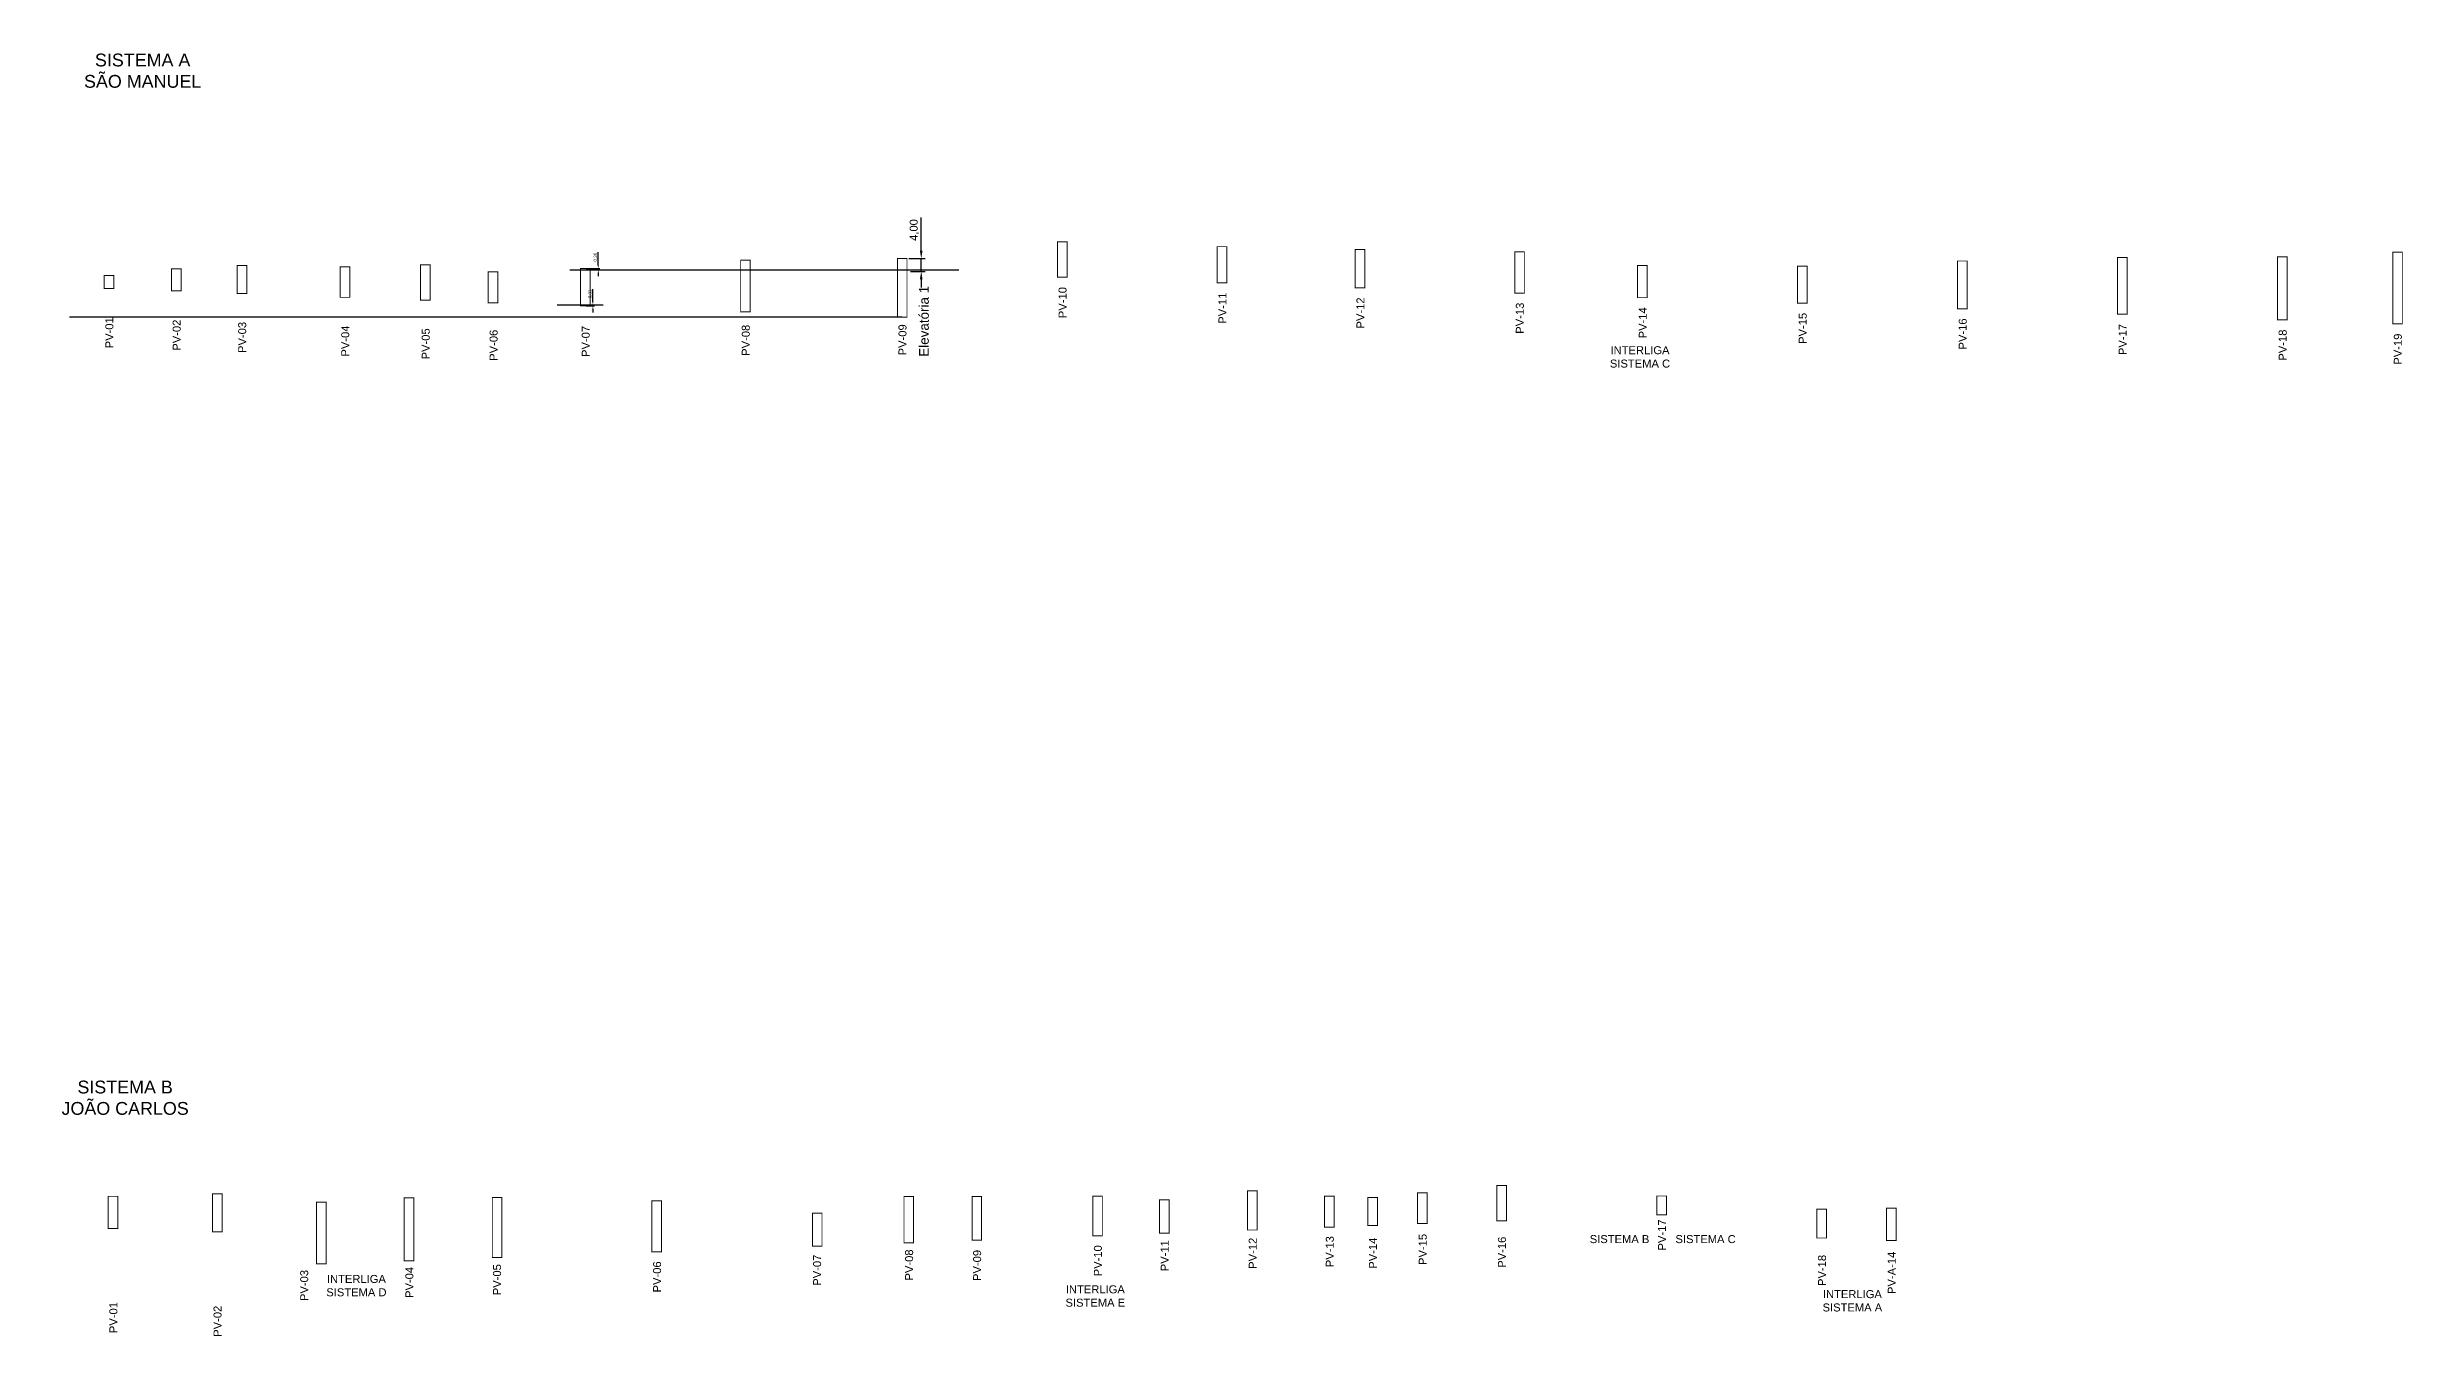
# Model space of a CAD drawing. Extents: x -160 to 364724, y -100 to 7353297.
# Drawn here: x 360190 to 360927, y 7352893 to 7353297 of the extents above; entities that cross this region are included whole.
import ezdxf

# ---------------------------------------------------------------- set-up
doc = ezdxf.new("R2010")
doc.units = 0
doc.header["$LTSCALE"] = 5
for name, color, linetype in [('LIN - PV PERFIL', 4, 'Continuous'), ('LIN-ARQ-COTA_EXTERNA', 7, 'Continuous'), ('LIN-ARQ-TEXTO_MENOR', 1, 'Continuous'), ('P_Perfil_Texto_Quadro', 2, 'Continuous')]:
    doc.layers.add(name, color=color, linetype=linetype)
doc.styles.add('CARIMBO', font='arial.ttf', dxfattribs={"height": 2})
doc.styles.get("Standard").update_dxf_attribs({"font": 'arial.ttf'})
doc.dimstyles.new('ISO-25', dxfattribs={"dimtxt": 2.5, "dimasz": 2.5, "dimexe": 1.25, "dimexo": 0.625, "dimtad": 1, "dimtxsty": 'Standard', "dimcen": 2.5, "dimadec": 0, "dimazin": 0, "dimtfac": 1, "dimtmove": 0, "dimatfit": 3, "dimfxl": 1, "dimarcsym": 0})

# ---------------------------------------------------------------- blocks, each defined once
blk = doc.blocks.new('*D223')
at = {"layer": 'Defpoints', "color": 0, "transparency": 16777216}
for p in [(360458.24, 7353231.21), (360462.69, 7353231.21), (360458.75, 7353227.21)]:
    blk.add_point(p, dxfattribs=at)
at = {"layer": 'LIN-ARQ-COTA_EXTERNA', "color": 0, "lineweight": -2, "transparency": 16777216}
for p, q in [((360462.69, 7353233.71), (360462.69, 7353244.04)), ((360458.86, 7353231.21), (360463.94, 7353231.21)), ((360462.69, 7353227.21), (360462.69, 7353231.21)), ((360459.37, 7353227.21), (360463.94, 7353227.21)), ((360462.69, 7353224.71), (360462.69, 7353222.21))]:
    blk.add_line(p, q, dxfattribs=at)
at = {"layer": 'LIN-ARQ-COTA_EXTERNA', "color": 0, "transparency": 16777216}
for points in [[(360462.27, 7353233.71), (360463.1, 7353233.71), (360462.69, 7353231.21)], [(360462.27, 7353224.71), (360463.1, 7353224.71), (360462.69, 7353227.21)]]:
    blk.add_solid(points, dxfattribs=at)
at = {"layer": 'LIN-ARQ-COTA_EXTERNA', "color": 0, "transparency": 16777216, "insert": (360460.56, 7353240.13), "char_height": 2.5, "attachment_point": 5, "rotation": 90}
blk.add_mtext('4,00', dxfattribs=at)
blk = doc.blocks.new('*D232')
at = {"layer": 'Defpoints', "color": 0, "transparency": 16777216}
for p in [(360357.77, 7353228.09), (360361.78, 7353228.09), (360357.77, 7353227.73)]:
    blk.add_point(p, dxfattribs=at)
at = {"layer": 'LIN-ARQ-COTA_EXTERNA', "color": 0, "lineweight": -2, "transparency": 16777216}
for p, q in [((360358.02, 7353228.09), (360362.28, 7353228.09)), ((360361.78, 7353229.09), (360361.78, 7353233.19)), ((360361.78, 7353227.73), (360361.78, 7353228.09)), ((360358.02, 7353227.73), (360362.28, 7353227.73)), ((360361.78, 7353226.73), (360361.78, 7353225.73))]:
    blk.add_line(p, q, dxfattribs=at)
at = {"layer": 'LIN-ARQ-COTA_EXTERNA', "color": 0, "transparency": 16777216}
for points in [[(360361.61, 7353229.09), (360361.95, 7353229.09), (360361.78, 7353228.09)], [(360361.61, 7353226.73), (360361.95, 7353226.73), (360361.78, 7353227.73)]]:
    blk.add_solid(points, dxfattribs=at)
at = {"layer": 'LIN-ARQ-COTA_EXTERNA', "color": 0, "transparency": 16777216, "insert": (360360.93, 7353231.64), "char_height": 1, "attachment_point": 5, "rotation": 90}
blk.add_mtext('0,36', dxfattribs=at)
blk = doc.blocks.new('*D233')
at = {"layer": 'Defpoints', "color": 0, "transparency": 16777216}
for p in [(360357.77, 7353216.72), (360357.77, 7353216.41), (360360.1, 7353216.72)]:
    blk.add_point(p, dxfattribs=at)
at = {"layer": 'LIN-ARQ-COTA_EXTERNA', "color": 0, "lineweight": -2, "transparency": 16777216}
for p, q in [((360360.1, 7353217.72), (360360.1, 7353221.62)), ((360358.02, 7353216.72), (360360.6, 7353216.72)), ((360358.02, 7353216.41), (360360.6, 7353216.41)), ((360360.1, 7353216.41), (360360.1, 7353216.72)), ((360360.1, 7353215.41), (360360.1, 7353214.41))]:
    blk.add_line(p, q, dxfattribs=at)
at = {"layer": 'LIN-ARQ-COTA_EXTERNA', "color": 0, "transparency": 16777216}
for points in [[(360359.93, 7353217.72), (360360.27, 7353217.72), (360360.1, 7353216.72)], [(360359.93, 7353215.41), (360360.27, 7353215.41), (360360.1, 7353216.41)]]:
    blk.add_solid(points, dxfattribs=at)
at = {"layer": 'LIN-ARQ-COTA_EXTERNA', "color": 0, "transparency": 16777216, "insert": (360359.25, 7353220.17), "char_height": 1, "attachment_point": 5, "rotation": 90}
blk.add_mtext('0,31', dxfattribs=at)

msp = doc.modelspace()

# ---------------------------------------------------------------- linework, layer by layer
at = {"layer": 'LIN - PV PERFIL', "color": 4, "const_width": 0.3}
for points in [[(360228.459, 7353221.109), (360231.459, 7353221.109), (360231.459, 7353228.052), (360228.459, 7353228.052)], [(360248.939, 7353220.309), (360251.939, 7353220.309), (360251.939, 7353229.039), (360248.939, 7353229.039)], [(360281.139, 7353219.109), (360284.139, 7353219.109), (360284.143, 7353228.628), (360281.143, 7353228.628)], [(360306.269, 7353218.209), (360309.269, 7353218.209), (360309.269, 7353229.298), (360306.269, 7353229.298)], [(360356.269, 7353216.409), (360359.269, 7353216.409), (360359.274, 7353228.092), (360356.274, 7353228.092)], [(360207.429, 7353221.909), (360210.429, 7353221.909), (360210.429, 7353225.91), (360207.429, 7353225.91)], [(360327.429, 7353217.409), (360330.429, 7353217.409), (360330.429, 7353227.077), (360327.429, 7353227.077)], [(360208.69, 7352928.369), (360211.69, 7352928.369), (360211.69, 7352938.386), (360208.69, 7352938.386)], [(360241.23, 7352927.269), (360244.23, 7352927.269), (360244.23, 7352939.121), (360241.23, 7352939.121)], [(360742.53, 7352925.369), (360745.53, 7352925.369), (360745.53, 7352934.418), (360742.53, 7352934.418)]]:
    msp.add_lwpolyline(points, close=True, dxfattribs=at)
at = {"layer": 'LIN-ARQ-COTA_EXTERNA'}
msp.add_line((360348.929, 7353216.716), (360363.332, 7353216.716), dxfattribs=at)

# ---------------------------------------------------------------- texts
at = {"layer": 'LIN-ARQ-TEXTO_MENOR', "color": 7, "char_height": 2.5, "attachment_point": 5, "rotation": 90, "bg_fill": 3, "box_fill_scale": 1.5, "bg_fill_color": 256, "bg_fill_transparency": 0}
for s, insert in [('PV-10', (360506.863, 7353217.465)), ('PV-11', (360556.813, 7353215.726)), ('PV-01', (360209.043, 7353208.037)), ('PV-02', (360230.073, 7353207.301)), ('PV-12', (360599.923, 7353214.224)), ('PV-13', (360649.733, 7353212.59)), ('PV-14', (360688.123, 7353211.153)), ('PV-15', (360738.113, 7353209.412)), ('PV-16', (360788.103, 7353207.671)), ('PV-03', (360250.553, 7353206.584)), ('PV-04', (360282.753, 7353205.457)), ('PV-05', (360307.883, 7353204.577)), ('PV-06', (360329.1, 7353204.137)), ('PV-07', (360357.883, 7353205.341)), ('PV-08', (360407.883, 7353205.688)), ('PV-09', (360456.853, 7353205.841)), ('PV-17', (360838.073, 7353205.931)), ('PV-18', (360888.073, 7353204.19)), ('PV-19', (360924.057, 7353202.937)), ('PV-11', (360538.763, 7352919.84)), ('PV-12', (360566.263, 7352920.611)), ('PV-13', (360590.353, 7352921.099)), ('PV-14', (360603.823, 7352920.629)), ('PV-15', (360619.393, 7352921.803)), ('PV-16', (360644.143, 7352920.939)), ('PV-17', (360694.143, 7352926.325)), ('PV-05', (360330.173, 7352912.351)), ('PV-06', (360380.173, 7352913.234)), ('PV-07', (360430.173, 7352915.324)), ('PV-08', (360458.923, 7352916.95)), ('PV-09', (360480.173, 7352916.809)), ('PV-10', (360517.893, 7352918.274)), ('PV-18', (360744.143, 7352915.245)), ('PV-A-14', (360765.908, 7352914.485)), ('PV-03', (360269.926, 7352910.538)), ('PV-04', (360302.783, 7352911.503)), ('PV-01', (360210.303, 7352900.516)), ('PV-02', (360242.843, 7352899.377))]:
    msp.add_mtext(s, dxfattribs=dict(at, insert=insert))
at = {"layer": 'P_Perfil_Texto_Quadro', "color": 3, "linetype": 'Continuous', "lineweight": -3, "char_height": 4, "width": 44.716, "attachment_point": 5, "style": 'CARIMBO', "bg_fill": 3, "box_fill_scale": 1.5, "bg_fill_color": 256, "bg_fill_transparency": 0}
for s, insert in [('SISTEMA A\\PSÃO MANUEL', (360219.432, 7353289.855)), ('SISTEMA B\\PJOÃO CARLOS', (360213.958, 7352969.149))]:
    msp.add_mtext(s, dxfattribs=dict(at, insert=insert))

# ---------------------------------------------------------------- dimensions: what is measured, and where the dimension line sits
at = {"layer": 'LIN-ARQ-COTA_EXTERNA'}
dim = msp.add_linear_dim(base=(360361.781, 7353228.092), p1=(360357.769, 7353227.729), p2=(360357.774, 7353228.092), angle=90, dimstyle='ISO-25', override={"dimscale": 0.4, "dimzin": 0}, dxfattribs=at)
dim.commit()
dim.dimension.update_dxf_attribs({"geometry": '*D232', "text_midpoint": (360360.93, 7353231.641)})

# ---------------------------------------------------------------- next in the draw order: linework, layer by layer
at = {"layer": 'LIN - PV PERFIL', "color": 4, "const_width": 0.3}
for points in [[(360505.249, 7353225.409), (360508.249, 7353225.409), (360508.249, 7353236.482), (360505.249, 7353236.482)], [(360406.269, 7353214.609), (360409.269, 7353214.609), (360409.274, 7353230.671), (360406.274, 7353230.671)], [(360555.199, 7353223.609), (360558.199, 7353223.609), (360558.199, 7353234.926), (360555.199, 7353234.926)], [(360598.309, 7353222.109), (360601.309, 7353222.109), (360601.309, 7353234.038), (360598.309, 7353234.038)], [(360648.119, 7353220.409), (360651.119, 7353220.409), (360651.119, 7353233.305), (360648.119, 7353233.305)], [(360686.509, 7353219.009), (360689.509, 7353219.009), (360689.509, 7353229.094), (360686.509, 7353229.094)], [(360736.499, 7353217.309), (360739.499, 7353217.309), (360739.509, 7353228.872), (360736.509, 7353228.872)], [(360786.489, 7353215.509), (360789.489, 7353215.509), (360789.489, 7353230.451), (360786.489, 7353230.451)], [(360836.459, 7353213.809), (360839.459, 7353213.809), (360839.459, 7353231.541), (360836.459, 7353231.541)], [(360886.459, 7353212.109), (360889.459, 7353212.109), (360889.459, 7353231.763), (360886.459, 7353231.763)], [(360922.444, 7353210.809), (360925.444, 7353210.809), (360925.444, 7353233.233), (360922.444, 7353233.233)], [(360642.53, 7352930.769), (360645.53, 7352930.769), (360645.53, 7352941.803), (360642.53, 7352941.803)], [(360328.69, 7352919.269), (360331.69, 7352919.269), (360331.69, 7352938.042), (360328.69, 7352938.042)], [(360378.56, 7352921.069), (360381.56, 7352921.069), (360381.558, 7352936.961), (360378.558, 7352936.961)], [(360428.69, 7352922.869), (360431.69, 7352922.869), (360431.69, 7352933.084), (360428.69, 7352933.084)], [(360457.31, 7352923.869), (360460.31, 7352923.869), (360460.31, 7352938.292), (360457.31, 7352938.292)], [(360478.56, 7352924.669), (360481.56, 7352924.669), (360481.56, 7352938.304), (360478.56, 7352938.304)], [(360516.28, 7352926.069), (360519.28, 7352926.069), (360519.28, 7352938.408), (360516.28, 7352938.408)], [(360537.15, 7352926.869), (360540.15, 7352926.869), (360540.15, 7352937.264), (360537.15, 7352937.264)], [(360564.65, 7352927.869), (360567.65, 7352927.869), (360567.65, 7352940.112), (360564.65, 7352940.112)], [(360588.69, 7352928.769), (360591.69, 7352928.769), (360591.677, 7352938.395), (360588.677, 7352938.395)], [(360602.21, 7352929.269), (360605.21, 7352929.269), (360605.21, 7352938.028), (360602.21, 7352938.028)], [(360617.78, 7352929.869), (360620.78, 7352929.869), (360620.78, 7352939.467), (360617.78, 7352939.467)], [(360692.53, 7352932.569), (360695.53, 7352932.569), (360695.53, 7352938.493), (360692.53, 7352938.493)], [(360764.295, 7352924.569), (360767.295, 7352924.569), (360767.295, 7352934.653), (360764.295, 7352934.653)]]:
    msp.add_lwpolyline(points, close=True, dxfattribs=at)
at = {"layer": 'LIN-ARQ-COTA_EXTERNA'}
msp.add_line((360456.74, 7353212.909), (360196.593, 7353212.909), dxfattribs=at)

# ---------------------------------------------------------------- next in the draw order: texts
at = {"layer": 'LIN-ARQ-TEXTO_MENOR', "color": 7, "char_height": 2.5, "width": 19.74221, "attachment_point": 5, "bg_fill": 3, "box_fill_scale": 1.5, "bg_fill_color": 256, "bg_fill_transparency": 0}
for s, insert in [('INTERLIGA\\PSISTEMA C', (360687.265, 7353200.491)), ('SISTEMA B', (360680.872, 7352925.014)), ('SISTEMA C', (360707.752, 7352925.014)), ('INTERLIGA\\PSISTEMA D', (360286.214, 7352910.489)), ('INTERLIGA\\PSISTEMA E', (360517.082, 7352907.244)), ('INTERLIGA\\PSISTEMA A', (360753.621, 7352905.751))]:
    msp.add_mtext(s, dxfattribs=dict(at, insert=insert))
at = {"layer": 'P_Perfil_Texto_Quadro', "color": 3, "linetype": 'Continuous', "lineweight": -3, "insert": (360463.566, 7353211.623), "char_height": 3, "width": 24.55635, "attachment_point": 5, "rotation": 90, "style": 'CARIMBO', "bg_fill": 3, "box_fill_scale": 1.5, "bg_fill_color": 256, "bg_fill_transparency": 0}
msp.add_mtext('Elevatória 1', dxfattribs=at)

# ---------------------------------------------------------------- next in the draw order: dimensions: what is measured, and where the dimension line sits
at = {"layer": 'LIN-ARQ-COTA_EXTERNA'}
dim = msp.add_linear_dim(base=(360360.102, 7353216.716), p1=(360357.769, 7353216.409), p2=(360357.769, 7353216.716), angle=90, dimstyle='ISO-25', override={"dimscale": 0.4, "dimzin": 0}, dxfattribs=at)
dim.commit()
dim.dimension.update_dxf_attribs({"geometry": '*D233', "text_midpoint": (360359.251, 7353220.168)})

# ---------------------------------------------------------------- next in the draw order: linework, layer by layer
at = {"layer": 'LIN - PV PERFIL', "color": 4, "const_width": 0.3}
for points in [[(360455.24, 7353212.909), (360458.24, 7353212.909), (360458.24, 7353231.208), (360455.24, 7353231.208)], [(360273.78, 7352917.269), (360276.78, 7352917.269), (360276.78, 7352936.606), (360273.78, 7352936.606)], [(360301.17, 7352918.269), (360304.17, 7352918.269), (360304.168, 7352937.918), (360301.168, 7352937.918)]]:
    msp.add_lwpolyline(points, close=True, dxfattribs=at)
at = {"layer": 'LIN-ARQ-COTA_EXTERNA'}
msp.add_line((360352.906, 7353227.729), (360474.408, 7353227.729), dxfattribs=at)

# ---------------------------------------------------------------- next in the draw order: dimensions: what is measured, and where the dimension line sits
dim = msp.add_linear_dim(base=(360462.687, 7353231.208), p1=(360458.749, 7353227.209), p2=(360458.24, 7353231.208), angle=90, dimstyle='ISO-25', override={"dimzin": 0}, dxfattribs=at)
dim.commit()
dim.dimension.update_dxf_attribs({"geometry": '*D223', "text_midpoint": (360460.56, 7353240.126)})

doc.saveas('drawing.dxf')
